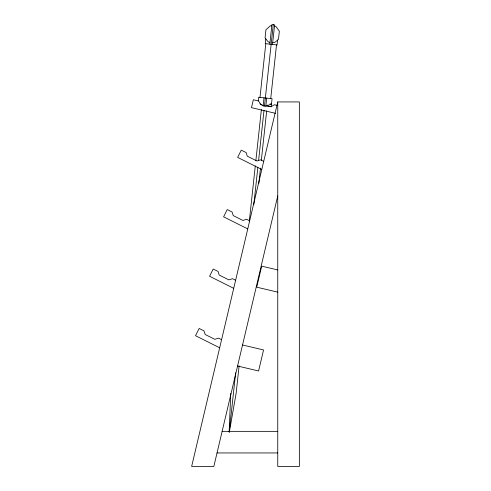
<?xml version="1.0" encoding="UTF-8"?>
<svg xmlns="http://www.w3.org/2000/svg" width="491" height="491" viewBox="0 0 491 491"><rect width="100%" height="100%" fill="white"/><g stroke="black" fill="none" stroke-linecap="round" stroke-linejoin="round"><path stroke-width="0.74" d="M229.137 432.037L230.752 393.395M258.248 100.919L258.64 97.255L272.063 98.709L271.192 106.762L268.509 106.473M265.778 38.771L265.25 43.656L277.065 44.933L277.593 40.053M259.985 97.402L265.784 43.711M249.281 221.539L255.295 165.866M255.86 160.692L261.384 109.554M269.995 103.914L271.486 104.08L265.821 106.185L263.139 105.89L264.011 97.838M269.817 44.147L271.934 24.55L274.616 24.838L272.499 44.436M229.242 432.031L235.649 372.767M253.829 204.587L257.861 167.29M258.597 160.44L264.029 110.205M264.483 106.038L273.272 24.697M265.821 106.185L266.693 98.126M239.111 365.82L236.153 393.217L229.34 432.055M258.843 183.327L260.488 168.118M261.31 160.508L266.674 110.892M267.147 106.504L267.313 104.982M270.719 98.562L276.525 44.871M277.753 101.925L277.753 466.45L299.357 466.45L299.357 101.925L277.753 101.925L191.643 466.45L213.843 466.45L277.753 195.891M222.135 431.35L277.753 431.35M217.028 452.947L277.753 452.947M271.787 25.894L270.443 25.747L265.938 29.736L265.066 37.801L267.392 40.98L268.675 42.103L270.019 42.251M274.475 26.183L275.813 26.33L279.361 31.185L278.489 39.255L275.543 41.864L274.046 42.686L272.701 42.539M277.077 105.375L274.359 104.736L271.112 106.743L266.208 105.583M262.004 104.589L260.598 104.258L258.591 101.011L253.338 99.771L251.472 107.652L275.561 113.341M277.753 269.946L261.697 266.153L256.732 287.174L277.753 292.145M242.529 344.989L263.557 349.954L258.591 370.981L237.564 366.01M263.71 161.367L260.592 159.802L256.971 161.011L247.311 156.181L246.108 152.554L241.277 150.142L237.65 157.384L261.801 169.469M249.674 220.803L246.556 219.244L242.928 220.453L233.268 215.617L232.065 211.995L227.235 209.577L223.608 216.826L247.759 228.904M235.631 280.244L232.513 278.685L228.892 279.895L219.232 275.058L218.022 271.437L213.192 269.019L209.571 276.261L233.716 288.346M221.588 339.686L218.47 338.127L214.849 339.33L205.189 334.5L203.98 330.879L199.156 328.461L195.528 335.703L219.673 347.788M259.966 103.853L263.139 105.89"/></g></svg>
